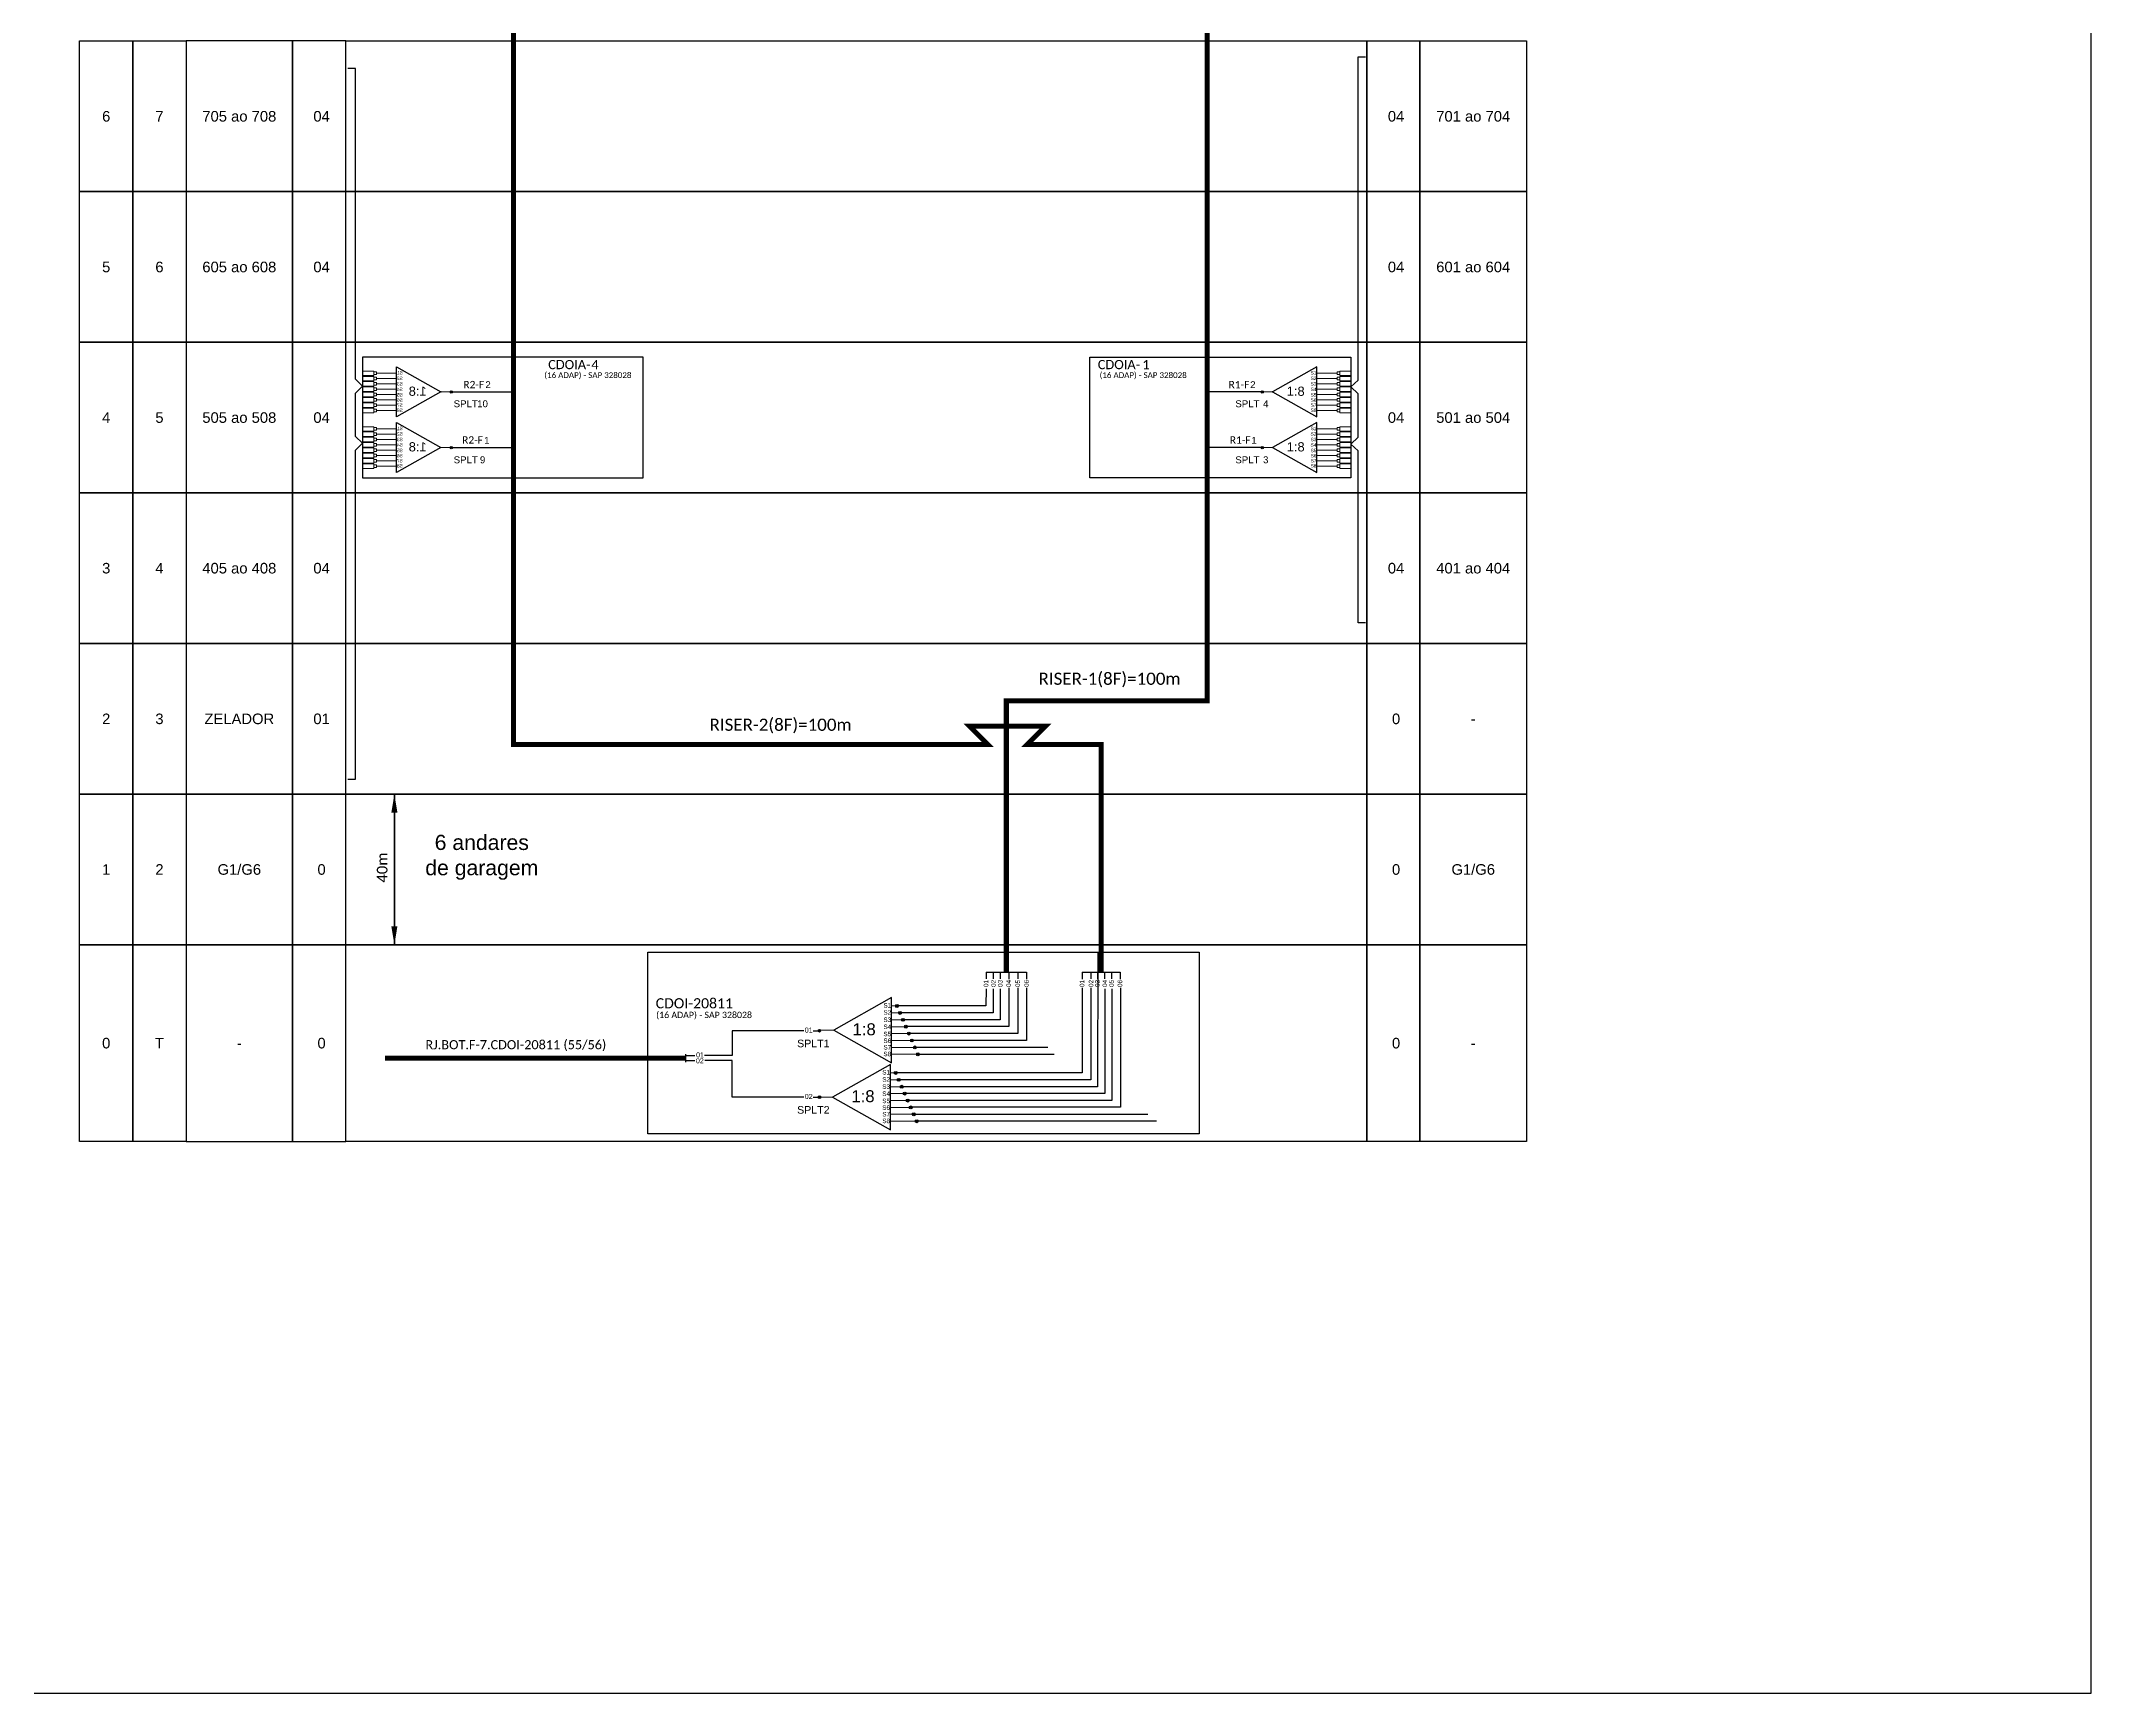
# Model space of a CAD drawing. Extents: x -89 to 1639, y 705 to 1299.
# Drawn here: x 1193.2 to 1638.7, y 705 to 1064.1 of the extents above; entities that cross this region are included whole.
import ezdxf
from ezdxf.enums import TextEntityAlignment as Align

# ---------------------------------------------------------------- set-up
doc = ezdxf.new("R2010")
doc.units = 0
doc.styles.add('ARIAL', font='arial.ttf')
doc.styles.get("Standard").update_dxf_attribs({"font": 'arial.ttf'})
doc.styles.add('WMF-Calibri0', font='CALIBRI.TTF')
doc.linetypes.add('RESERVA', pattern='A,0.5,-0.15,["RESERVA",Standard,S=0.18,R=0,X=0,Y=-0.1],-1.3', length=1.95)
doc.dimstyles.get("Standard").update_dxf_attribs({"dimtxt": 0.18, "dimasz": 0.18, "dimexe": 0.18, "dimexo": 0.0625, "dimgap": 0.09, "dimtad": 0, "dimtih": 1, "dimtoh": 1, "dimdec": 4, "dimzin": 0, "dimdsep": 46, "dimtxsty": 'Standard', "dimcen": 0.09, "dimadec": 0, "dimazin": 0, "dimtfac": 1, "dimtdec": 4, "dimtofl": 0, "dimtmove": 0, "dimatfit": 3, "dimfxl": 0, "dimtolj": 1, "dimtzin": 0, "dimarcsym": 0})

# ---------------------------------------------------------------- blocks, each defined once
blk = doc.blocks.new('SPLT_1-8_SC-APC')
at = {"color": 1}
blk.add_lwpolyline([(-7.37, -2.1), (-17.04, -7.55), (-7.37, -13), (-7.37, -2.1)], dxfattribs=at)
at = {"color": 3, "lineweight": 0}
for points in [[(-2.99, -3.51), (-7.37, -3.51)], [(-2.41, -3.02), (-2.41, -4)], [(-2.41, -3.02), (0, -3.02)], [(-2.41, -4), (0, -4)], [(-2.41, -4.17), (-2.41, -5.16)], [(-2.41, -4.17), (0, -4.17)], [(-7.37, -4.66), (-2.99, -4.66)], [(-7.37, -5.82), (-2.99, -5.82)], [(-7.37, -6.97), (-2.99, -6.97)], [(-7.37, -8.12), (-2.99, -8.12)], [(-2.41, -5.16), (0, -5.16)], [(-2.41, -5.32), (-2.41, -6.31)], [(-2.41, -5.32), (0, -5.32)], [(-2.41, -6.31), (0, -6.31)], [(-2.41, -6.48), (-2.41, -7.46)], [(-2.41, -6.48), (0, -6.48)], [(-2.41, -7.46), (0, -7.46)], [(-2.41, -7.63), (-2.41, -8.62)], [(-2.41, -7.63), (0, -7.63)], [(-2.41, -8.62), (0, -8.62)], [(-2.41, -8.78), (-2.41, -9.77)], [(-2.41, -8.78), (0, -8.78)], [(-7.37, -9.28), (-2.99, -9.28)], [(-7.37, -10.43), (-2.99, -10.43)], [(-7.37, -11.58), (-2.99, -11.58)], [(-2.41, -9.77), (0, -9.77)], [(-2.41, -9.94), (-2.41, -10.92)], [(-2.41, -9.94), (0, -9.94)], [(-2.41, -10.92), (0, -10.92)], [(-2.41, -11.09), (-2.41, -12.08)], [(-2.41, -11.09), (0, -11.09)], [(-2.41, -12.08), (0, -12.08)]]:
    blk.add_lwpolyline(points, dxfattribs=at)
for points in [[(-2.99, -3.22), (-2.41, -3.22), (-2.41, -3.8), (-2.99, -3.8)], [(-2.99, -4.38), (-2.41, -4.38), (-2.41, -4.95), (-2.99, -4.95)], [(-2.99, -5.53), (-2.41, -5.53), (-2.41, -6.1), (-2.99, -6.1)], [(-2.99, -6.68), (-2.41, -6.68), (-2.41, -7.26), (-2.99, -7.26)], [(-2.99, -7.84), (-2.41, -7.84), (-2.41, -8.41), (-2.99, -8.41)], [(-2.99, -8.99), (-2.41, -8.99), (-2.41, -9.56), (-2.99, -9.56)], [(-2.99, -10.14), (-2.41, -10.14), (-2.41, -10.72), (-2.99, -10.72)], [(-2.99, -11.3), (-2.41, -11.3), (-2.41, -11.87), (-2.99, -11.87)]]:
    blk.add_lwpolyline(points, close=True, dxfattribs=at)
at = {"color": 1, "lineweight": 0}
blk.add_lwpolyline([(-17.04, -7.55), (-19.26, -7.55)], dxfattribs=at)
at = {"color": 1, "style": 'ARIAL'}
for s, height, p in [('S1', 0.75, (-8.74, -3.78)), ('S2', 0.75, (-8.74, -4.97)), ('1:8', 2, (-13.91, -8.4)), ('S3', 0.75, (-8.74, -6.18)), ('S4', 0.75, (-8.74, -7.36)), ('S5', 0.75, (-8.74, -8.57)), ('S6', 0.75, (-8.74, -9.69)), ('S7', 0.75, (-8.74, -10.78)), ('S8', 0.75, (-8.74, -11.9))]:
    blk.add_text(s, height=height, dxfattribs=at).set_placement(p)
blk = doc.blocks.new('SPLT_1-8_DIV_DIR')
h = blk.add_hatch(color=3)
h.dxf.hatch_style = 1
edge = h.paths.add_edge_path()
edge.add_arc((12.77, 4.04), 0.242, 0, 360)
h = blk.add_hatch(color=3)
h.dxf.hatch_style = 1
edge = h.paths.add_edge_path()
edge.add_arc((13.27, 2.88), 0.242, 0, 360)
h = blk.add_hatch(color=3)
h.dxf.hatch_style = 1
edge = h.paths.add_edge_path()
edge.add_arc((13.77, 1.73), 0.242, 0, 360)
h = blk.add_hatch(color=3)
h.dxf.hatch_style = 1
edge = h.paths.add_edge_path()
edge.add_arc((14.27, 0.58), 0.242, 0, 360)
h = blk.add_hatch(color=3)
h.dxf.hatch_style = 1
edge = h.paths.add_edge_path()
edge.add_arc((14.77, -0.58), 0.242, 0, 360)
h = blk.add_hatch(color=3)
h.dxf.hatch_style = 1
edge = h.paths.add_edge_path()
edge.add_arc((15.27, -1.73), 0.242, 0, 360)
h = blk.add_hatch(color=3)
h.dxf.hatch_style = 1
edge = h.paths.add_edge_path()
edge.add_arc((15.77, -2.88), 0.242, 0, 360)
h = blk.add_hatch(color=3)
h.dxf.hatch_style = 1
edge = h.paths.add_edge_path()
edge.add_arc((16.27, -4.04), 0.242, 0, 360)
at = {"color": 1}
blk.add_lwpolyline([(11.89, 5.45), (2.22, 0), (11.89, -5.45), (11.89, 5.45)], dxfattribs=at)
at = {"color": 7, "lineweight": 0}
for points in [[(12.77, 4.04), (11.89, 4.04)], [(11.89, 2.88), (13.27, 2.88)], [(11.89, 1.73), (13.77, 1.73)], [(11.89, 0.58), (14.27, 0.58)], [(11.89, -0.58), (14.77, -0.58)], [(11.89, -1.73), (15.27, -1.73)], [(11.89, -2.88), (15.77, -2.88)], [(11.89, -4.04), (16.27, -4.04)]]:
    blk.add_lwpolyline(points, dxfattribs=at)
at = {"color": 1, "lineweight": 0}
blk.add_lwpolyline([(2.22, 0), (0, 0)], dxfattribs=at)
at = {"color": 3}
for centre in [(12.77, 4.04), (13.27, 2.88), (13.77, 1.73), (14.27, 0.58), (14.77, -0.58), (15.27, -1.73), (15.77, -2.88), (16.27, -4.04)]:
    blk.add_circle(centre, 0.242, dxfattribs=at)
at = {"color": 1, "style": 'ARIAL'}
for s, height, p in [('S1', 0.75, (10.52, 3.77)), ('1:8', 2, (5.35, -0.85)), ('S2', 0.75, (10.52, 2.58)), ('S3', 0.75, (10.52, 1.37)), ('S4', 0.75, (10.52, 0.19)), ('S5', 0.75, (10.52, -1.02)), ('S6', 0.75, (10.52, -2.14)), ('S7', 0.75, (10.52, -3.24)), ('S8', 0.75, (10.52, -4.36))]:
    blk.add_text(s, height=height, dxfattribs=at).set_placement(p)

msp = doc.modelspace()

# ---------------------------------------------------------------- hatches: boundary and pattern name
h = msp.add_hatch(color=3)
h.dxf.hatch_style = 1
edge = h.paths.add_edge_path()
edge.add_arc((1282.35, 987.86), 0.256, 0, 360)
h = msp.add_hatch(color=3)
h.dxf.hatch_style = 1
edge = h.paths.add_edge_path()
edge.add_arc((1458.61, 987.86), 0.256, 0, 360)
h = msp.add_hatch(color=3)
h.dxf.hatch_style = 1
edge = h.paths.add_edge_path()
edge.add_arc((1282.35, 975.76), 0.256, 0, 360)
h = msp.add_hatch(color=3)
h.dxf.hatch_style = 1
edge = h.paths.add_edge_path()
edge.add_arc((1458.61, 975.76), 0.256, 0, 360)
h = msp.add_hatch(color=3)
h.dxf.hatch_style = 1
edge = h.paths.add_edge_path()
edge.add_arc((1362.37, 848.99), 0.282, 0, 360)
h = msp.add_hatch(color=3)
h.dxf.hatch_style = 1
edge = h.paths.add_edge_path()
edge.add_arc((1362.37, 834.56), 0.282, 0, 360)

# ---------------------------------------------------------------- linework, layer by layer
at = {"color": 6}
for p, q in [((1422.87, 866.04), (1422.83, 836.81)), ((1424.39, 858.12), (1424.39, 835.35)), ((1425.92, 858.12), (1425.92, 833.85)), ((1427.83, 858.32), (1427.83, 832.35)), ((1419.49, 839.85), (1379.28, 839.85)), ((1421.36, 838.31), (1379.93, 838.31)), ((1422.83, 836.81), (1380.58, 836.81)), ((1424.39, 835.35), (1381.23, 835.35)), ((1425.92, 833.85), (1381.88, 833.85)), ((1427.83, 832.35), (1382.53, 832.35))]:
    msp.add_line(p, q, dxfattribs=at)
at = {"color": 3}
msp.add_line((1333.26, 843.58), (1335.31, 843.58), dxfattribs=at)
at = {"color": 2}
for p, q in [((1343.39, 842.48), (1337.44, 842.48)), ((1343.39, 834.56), (1343.39, 842.48)), ((1358.97, 834.56), (1343.39, 834.56))]:
    msp.add_line(p, q, dxfattribs=at)
at = {"color": 8, "linetype": 'RESERVA', "ltscale": 4}
for p, q in [((1412.03, 845.35), (1383.43, 845.35)), ((1413.39, 843.85), (1384.08, 843.85)), ((1433.74, 830.81), (1383.18, 830.81)), ((1435.62, 829.3), (1383.83, 829.3))]:
    msp.add_line(p, q, dxfattribs=at)
msp.add_lwpolyline([(800.18, 705.02), (1638.75, 705.02), (1638.75, 1299.02), (800.18, 1299.02), (800.18, 705.02)])
at = {"color": 6, "const_width": 1.1}
msp.add_lwpolyline([(1295.87, 1184.32), (1295.87, 911.18), (1399, 911.18), (1395, 915.18), (1411.5, 915.18), (1407.5, 911.18), (1423.63, 911.18), (1423.63, 861.7)], dxfattribs=at)
at = {"color": 5, "const_width": 1.1}
msp.add_lwpolyline([(1446.66, 1184.32), (1446.66, 920.68), (1403.01, 920.68), (1403.01, 861.7)], dxfattribs=at)
for points in [[(1201.58, 1064.13), (1213.15, 1064.13), (1213.15, 1031.38), (1201.58, 1031.38)], [(1213.15, 1064.13), (1224.73, 1064.13), (1224.73, 1031.38), (1213.15, 1031.38)], [(1213.15, 1064.13), (1224.73, 1064.13), (1224.73, 1031.38), (1213.15, 1031.38)], [(1247.87, 1064.13), (1224.73, 1064.13), (1224.73, 1031.38), (1247.87, 1031.38)], [(1259.44, 1064.13), (1247.87, 1064.13), (1247.87, 1031.38), (1259.44, 1031.38)], [(1259.44, 1064.13), (1481.34, 1064.13), (1481.34, 1031.38), (1259.44, 1031.38)], [(1481.34, 1064.13), (1492.91, 1064.13), (1492.91, 1031.38), (1481.34, 1031.38)], [(1492.91, 1064.13), (1516.05, 1064.13), (1516.05, 1031.38), (1492.91, 1031.38)], [(1201.58, 1031.38), (1213.15, 1031.38), (1213.15, 998.64), (1201.58, 998.64)], [(1213.15, 1031.38), (1224.73, 1031.38), (1224.73, 998.64), (1213.15, 998.64)], [(1213.15, 1031.38), (1224.73, 1031.38), (1224.73, 998.64), (1213.15, 998.64)], [(1247.87, 1031.38), (1224.73, 1031.38), (1224.73, 998.64), (1247.87, 998.64)], [(1259.44, 1031.38), (1247.87, 1031.38), (1247.87, 998.64), (1259.44, 998.64)], [(1259.44, 1031.38), (1481.34, 1031.38), (1481.34, 998.64), (1259.44, 998.64)], [(1481.34, 1031.38), (1492.91, 1031.38), (1492.91, 998.64), (1481.34, 998.64)], [(1492.91, 1031.38), (1516.05, 1031.38), (1516.05, 998.64), (1492.91, 998.64)], [(1201.58, 998.64), (1213.15, 998.64), (1213.15, 965.9), (1201.58, 965.9)], [(1213.15, 998.64), (1224.73, 998.64), (1224.73, 965.9), (1213.15, 965.9)], [(1213.15, 998.64), (1224.73, 998.64), (1224.73, 965.9), (1213.15, 965.9)], [(1247.87, 998.64), (1224.73, 998.64), (1224.73, 965.9), (1247.87, 965.9)], [(1259.44, 998.64), (1247.87, 998.64), (1247.87, 965.9), (1259.44, 965.9)], [(1259.44, 998.64), (1481.34, 998.64), (1481.34, 965.9), (1259.44, 965.9)], [(1481.34, 998.64), (1492.91, 998.64), (1492.91, 965.9), (1481.34, 965.9)], [(1492.91, 998.64), (1516.05, 998.64), (1516.05, 965.9), (1492.91, 965.9)], [(1201.58, 965.9), (1213.15, 965.9), (1213.15, 933.15), (1201.58, 933.15)], [(1213.15, 965.9), (1224.73, 965.9), (1224.73, 933.15), (1213.15, 933.15)], [(1213.15, 965.9), (1224.73, 965.9), (1224.73, 933.15), (1213.15, 933.15)], [(1247.87, 965.9), (1224.73, 965.9), (1224.73, 933.15), (1247.87, 933.15)], [(1259.44, 965.9), (1247.87, 965.9), (1247.87, 933.15), (1259.44, 933.15)], [(1259.44, 965.9), (1481.34, 965.9), (1481.34, 933.15), (1259.44, 933.15)], [(1481.34, 965.9), (1492.91, 965.9), (1492.91, 933.15), (1481.34, 933.15)], [(1492.91, 965.9), (1516.05, 965.9), (1516.05, 933.15), (1492.91, 933.15)], [(1201.58, 933.15), (1213.15, 933.15), (1213.15, 900.41), (1201.58, 900.41)], [(1213.15, 933.15), (1224.73, 933.15), (1224.73, 900.41), (1213.15, 900.41)], [(1213.15, 933.15), (1224.73, 933.15), (1224.73, 900.41), (1213.15, 900.41)], [(1247.87, 933.15), (1224.73, 933.15), (1224.73, 900.41), (1247.87, 900.41)], [(1259.44, 933.15), (1247.87, 933.15), (1247.87, 900.41), (1259.44, 900.41)], [(1259.44, 933.15), (1481.34, 933.15), (1481.34, 900.41), (1259.44, 900.41)], [(1481.34, 933.15), (1492.91, 933.15), (1492.91, 900.41), (1481.34, 900.41)], [(1492.91, 933.15), (1516.05, 933.15), (1516.05, 900.41), (1492.91, 900.41)], [(1201.58, 900.41), (1213.15, 900.41), (1213.15, 867.67), (1201.58, 867.67)], [(1213.15, 900.41), (1224.73, 900.41), (1224.73, 867.67), (1213.15, 867.67)], [(1213.15, 900.41), (1224.73, 900.41), (1224.73, 867.67), (1213.15, 867.67)], [(1247.87, 900.41), (1224.73, 900.41), (1224.73, 867.67), (1247.87, 867.67)], [(1259.44, 900.41), (1247.87, 900.41), (1247.87, 867.67), (1259.44, 867.67)], [(1259.44, 900.41), (1481.34, 900.41), (1481.34, 867.67), (1259.44, 867.67)], [(1481.34, 900.41), (1492.91, 900.41), (1492.91, 867.67), (1481.34, 867.67)], [(1492.91, 900.41), (1516.05, 900.41), (1516.05, 867.67), (1492.91, 867.67)], [(1201.58, 867.67), (1213.15, 867.67), (1213.15, 824.92), (1201.58, 824.92)], [(1213.15, 867.67), (1224.73, 867.67), (1224.73, 824.92), (1213.15, 824.92)], [(1213.15, 867.67), (1224.73, 867.67), (1224.73, 824.92), (1213.15, 824.92)], [(1247.87, 867.67), (1224.73, 867.67), (1224.73, 824.92), (1247.87, 824.92)], [(1259.44, 867.67), (1247.87, 867.67), (1247.87, 824.92), (1259.44, 824.92)], [(1259.44, 867.67), (1481.34, 867.67), (1481.34, 824.92), (1259.44, 824.92)], [(1481.34, 867.67), (1492.91, 867.67), (1492.91, 824.92), (1481.34, 824.92)], [(1492.91, 867.67), (1516.05, 867.67), (1516.05, 824.92), (1492.91, 824.92)]]:
    msp.add_lwpolyline(points, close=True)
at = {"color": 3}
for points in [[(1481.09, 937.68), (1479.44, 937.68), (1479.44, 969.35), (1479.44, 969.35), (1479.44, 975.01), (1477.87, 976.52), (1479.44, 978.03), (1479.44, 981.76), (1479.44, 981.76), (1479.44, 987.42), (1477.87, 988.93), (1479.44, 990.43), (1479.44, 1060.68), (1481.09, 1060.68)], [(1259.87, 903.68), (1261.52, 903.68), (1261.52, 969.52), (1261.52, 969.52), (1261.52, 975.18), (1263.09, 976.69), (1261.52, 978.19), (1261.52, 981.92), (1261.52, 981.92), (1261.52, 987.58), (1263.09, 989.09), (1261.52, 990.6), (1261.52, 1058.18), (1259.87, 1058.18)], [(1358.97, 848.99), (1343.39, 848.99), (1343.39, 843.58), (1337.43, 843.58)], [(1361.05, 848.99), (1362.37, 848.99)]]:
    msp.add_lwpolyline(points, dxfattribs=at)
at = {"color": 1}
for points in [[(1263.09, 971.51), (1263.09, 971.51), (1263.09, 969.14), (1324.05, 969.14), (1324.05, 995.4), (1316.22, 995.4)], [(1477.87, 971.51), (1477.87, 971.51), (1477.87, 969.14), (1421.13, 969.14), (1421.13, 995.4), (1424.74, 995.4)], [(1333.26, 843.89), (1333.26, 842.17)]]:
    msp.add_lwpolyline(points, dxfattribs=at)
for points in [[(1324.05, 995.4), (1263.09, 995.4), (1263.09, 969.14), (1324.05, 969.14)], [(1421.13, 995.4), (1477.87, 995.4), (1477.87, 969.14), (1421.13, 969.14)], [(1325.11, 866.04), (1444.89, 866.04), (1444.89, 826.54), (1325.11, 826.54)]]:
    msp.add_lwpolyline(points, close=True, dxfattribs=at)
at = {"color": 6}
for points in [[(1282.35, 987.86), (1295.87, 987.86)], [(1282.35, 975.76), (1295.87, 975.76)], [(1419.49, 861.7), (1419.49, 860.22)], [(1421.36, 861.7), (1421.36, 860.23)], [(1422.79, 861.7), (1422.79, 860.25)], [(1424.32, 861.7), (1424.32, 860.25)], [(1425.85, 861.7), (1425.85, 860.25)], [(1427.77, 861.7), (1427.77, 860.22)], [(1419.49, 858.3), (1419.49, 839.85)], [(1421.36, 858.3), (1421.36, 838.31)]]:
    msp.add_lwpolyline(points, dxfattribs=at)
at = {"color": 5}
for points in [[(1458.61, 987.86), (1446.66, 987.86)], [(1458.61, 975.76), (1446.66, 975.76)], [(1398.6, 861.7), (1398.6, 860.25)], [(1400.13, 861.7), (1400.13, 860.25)], [(1401.66, 861.7), (1401.66, 860.25)], [(1403.58, 861.7), (1403.58, 860.22)], [(1405.49, 861.7), (1405.49, 860.23)], [(1407.41, 861.7), (1407.41, 860.22)], [(1398.6, 858.1), (1398.58, 854.41), (1379.53, 854.41)], [(1400.13, 858.1), (1400.13, 852.86), (1380.18, 852.86)], [(1401.66, 858.1), (1401.66, 851.37), (1380.83, 851.37)], [(1403.58, 858.3), (1403.58, 849.9), (1381.48, 849.9)], [(1405.49, 858.3), (1405.49, 848.35), (1382.13, 848.35)], [(1407.41, 858.3), (1407.41, 846.85), (1382.78, 846.85)], [(1378.91, 854.41), (1378.9, 854.41)], [(1378.66, 839.85), (1378.65, 839.85)]]:
    msp.add_lwpolyline(points, dxfattribs=at)
at = {"color": 5, "ltscale": 0.5}
msp.add_lwpolyline([(1398.6, 861.7), (1407.41, 861.7)], dxfattribs=at)
at = {"color": 6, "ltscale": 0.5}
msp.add_lwpolyline([(1419.49, 861.7), (1427.77, 861.7)], dxfattribs=at)
at = {"color": 1, "const_width": 1.1}
msp.add_lwpolyline([(1267.94, 843.03), (1333.26, 843.03)], dxfattribs=at)
at = {"color": 2}
for points in [[(1333.26, 842.48), (1335.31, 842.48)], [(1361.05, 834.56), (1362.37, 834.56)]]:
    msp.add_lwpolyline(points, dxfattribs=at)
at = {"color": 3}
for centre, radius in [((1282.35, 987.86), 0.256), ((1458.61, 987.86), 0.256), ((1282.35, 975.76), 0.256), ((1458.61, 975.76), 0.256), ((1362.37, 848.99), 0.282), ((1362.37, 834.56), 0.282)]:
    msp.add_circle(centre, radius, dxfattribs=at)
for p in [(1280.13, 987.86), (1460.84, 987.86)]:
    msp.add_point(p)

# ---------------------------------------------------------------- block references
at = {"color": 3, "xscale": -1}
for p in [(1263.09, 995.4), (1263.09, 983.31)]:
    msp.add_blockref('SPLT_1-8_SC-APC', p, dxfattribs=at)
at = {"color": 3}
for p in [(1477.87, 995.4), (1477.87, 983.31)]:
    msp.add_blockref('SPLT_1-8_SC-APC', p, dxfattribs=at)
at = {"xscale": 1.3, "yscale": 1.3, "zscale": 1.3}
for p in [(1362.62, 849.11), (1362.37, 834.56)]:
    msp.add_blockref('SPLT_1-8_DIV_DIR', p, dxfattribs=at)

# ---------------------------------------------------------------- texts
at = {"style": 'ARIAL'}
for s, height, p in [('6', 2.3, (1207.37, 1047.76)), ('7', 2.3, (1218.94, 1047.76)), ('705 ao 708', 2.3, (1236.3, 1047.76)), ('04', 2.3, (1254.18, 1047.76)), ('04', 2.3, (1487.71, 1047.76)), ('701 ao 704', 2.3, (1504.48, 1047.76)), ('5', 2.3, (1207.37, 1015.01)), ('6', 2.3, (1218.94, 1015.01)), ('605 ao 608', 2.3, (1236.3, 1015.01)), ('04', 2.3, (1254.18, 1015.01)), ('04', 2.3, (1487.71, 1015.01)), ('601 ao 604', 2.3, (1504.48, 1015.01)), ('4', 2.3, (1207.37, 982.27)), ('5', 2.3, (1218.94, 982.27)), ('505 ao 508', 2.3, (1236.3, 982.27)), ('04', 2.3, (1254.18, 982.27)), ('04', 2.3, (1487.71, 982.27)), ('501 ao 504', 2.3, (1504.48, 982.27)), ('3', 2.3, (1207.37, 949.53)), ('4', 2.3, (1218.94, 949.53)), ('405 ao 408', 2.3, (1236.3, 949.53)), ('04', 2.3, (1254.18, 949.53)), ('04', 2.3, (1487.71, 949.53)), ('401 ao 404', 2.3, (1504.48, 949.53)), ('2', 2.3, (1207.37, 916.78)), ('3', 2.3, (1218.94, 916.78)), ('ZELADOR', 2.3, (1236.3, 916.78)), ('01', 2.3, (1254.18, 916.78)), ('0', 2.3, (1487.71, 916.78)), ('-', 2.3, (1504.48, 916.78)), ('1', 2.3, (1207.37, 884.04)), ('2', 2.3, (1218.94, 884.04)), ('G1/G6', 2.3, (1236.3, 884.04)), ('0', 2.3, (1254.18, 884.04)), ('0', 2.3, (1487.71, 884.04)), ('G1/G6', 2.3, (1504.48, 884.04)), ('0', 2.3, (1207.37, 846.29)), ('T', 2.3, (1218.94, 846.29)), ('0', 2.3, (1254.18, 846.29)), ('01', 1.1, (1360.06, 849.13)), ('0', 2.3, (1487.71, 846.29)), ('-', 2.3, (1236.3, 846.29)), ('02', 1.1, (1336.39, 842.45)), ('01', 1.1, (1336.43, 843.74)), ('-', 2.3, (1504.48, 846.29)), ('02', 1.1, (1360.06, 834.7))]:
    msp.add_text(s, height=height, dxfattribs=at).set_placement(p, align=Align.MIDDLE_CENTER)
at = {"color": 1, "style": 'WMF-Calibri0'}
for s, height, p in [('CDOIA-', 2, (1303.43, 992.79)), ('4', 2, (1312.82, 992.79)), ('CDOIA-', 2, (1422.88, 992.79)), ('1', 2, (1432.56, 992.79)), ('CDOI-20811', 2.2, (1326.8, 853.85))]:
    msp.add_text(s, height=height, dxfattribs=at).set_placement(p)
at = {"color": 6, "style": 'WMF-Calibri0'}
for s, height, p in [('R2-F', 1.6, (1284.99, 988.64)), ('R2-F', 1.6, (1284.72, 976.6)), ('RISER-2(8F)=100m', 2.6457, (1338.5, 914.18))]:
    msp.add_text(s, height=height, dxfattribs=at).set_placement(p)
at = {"color": 6, "style": 'ARIAL'}
for s, p in [('2', (1290.37, 988.67)), ('1', (1290.1, 976.57))]:
    msp.add_text(s, height=1.5, dxfattribs=at).set_placement(p, align=Align.CENTER)
at = {"color": 1, "style": 'WMF-Calibri0'}
for height, p in [(1.25, (1312.06, 990.87)), (1.25, (1432.75, 990.87)), (1.375, (1337.31, 851.73))]:
    msp.add_text('(16 ADAP) - SAP 328028', height=height, dxfattribs=at).set_placement(p, align=Align.CENTER)
at = {"color": 5, "style": 'WMF-Calibri0'}
for s, height, p in [('R1-F', 1.6, (1451.3, 988.64)), ('R1-F', 1.6, (1451.57, 976.6)), ('RISER-1(8F)=100m', 2.6457, (1410, 924.18))]:
    msp.add_text(s, height=height, dxfattribs=at).set_placement(p)
at = {"color": 5, "style": 'ARIAL'}
for s, p in [('2', (1456.58, 988.67)), ('1', (1456.85, 976.57))]:
    msp.add_text(s, height=1.5, dxfattribs=at).set_placement(p, align=Align.CENTER)
at = {"color": 7, "style": 'ARIAL'}
for s, p in [('SPLT', (1285.51, 984.52)), ('10', (1289.17, 984.52)), ('SPLT', (1455.4, 984.52)), ('4', (1459.39, 984.52)), ('SPLT', (1285.51, 972.34)), ('9', (1289.17, 972.34)), ('SPLT', (1455.4, 972.34)), ('3', (1459.39, 972.34))]:
    msp.add_text(s, height=1.5, dxfattribs=at).set_placement(p, align=Align.CENTER)
at = {"style": 'WMF-Calibri0'}
msp.add_text('40m', height=2.317, rotation=90, dxfattribs=at).set_placement((1268.5, 881.18))
at = {"style": 'ARIAL'}
for s, p in [('01', (1398.59, 859.26)), ('02', (1400.22, 859.26)), ('03', (1401.68, 859.26)), ('04', (1403.51, 859.26)), ('05', (1405.47, 859.26)), ('06', (1407.39, 859.26)), ('01', (1419.45, 859.26)), ('02', (1421.41, 859.26)), ('03', (1422.79, 859.26)), ('04', (1424.41, 859.26)), ('05', (1425.87, 859.26)), ('06', (1427.7, 859.26))]:
    msp.add_text(s, height=0.992, rotation=90, dxfattribs=at).set_placement(p, align=Align.MIDDLE_CENTER)
at = {"color": 1, "style": 'WMF-Calibri0'}
msp.add_text('RJ.BOT.F-7.CDOI-20811 (55/56)', height=1.98, dxfattribs=at).set_placement((1296.41, 845.95, 2.2), align=Align.MIDDLE_CENTER)
at = {"style": 'ARIAL'}
for s, p in [('SPLT1', (1361.06, 845.39)), ('SPLT2', (1361.06, 830.96))]:
    msp.add_text(s, height=1.65, dxfattribs=at).set_placement(p, align=Align.CENTER)
at = {"color": 2, "insert": (1289, 886.68), "char_height": 3.2959, "width": 25.4681, "attachment_point": 5}
msp.add_mtext('6 andares de garagem', dxfattribs=at)

# ---------------------------------------------------------------- leaders
at = {"color": 7, "ltscale": 0.5}
for points in [[(1270, 867.67), (1270, 900.41), (1269.5, 900.41)], [(1270, 900.41), (1270, 867.67)]]:
    msp.add_leader(points, dimstyle='Standard', override={"dimasz": 4}, dxfattribs=at)

doc.saveas('drawing.dxf')
